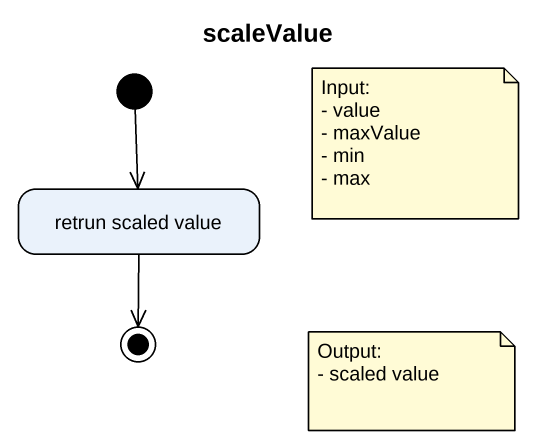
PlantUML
@startuml
title scaleValue
hide empty description
state "retrun scaled value" as retrun_scaled_value
[*] --> retrun_scaled_value
retrun_scaled_value --> [*]
note as N1
  Input:
  - value
  - maxValue
  - min
  - max
end note
note as N2
  Output:
  - scaled value
end note
@enduml
